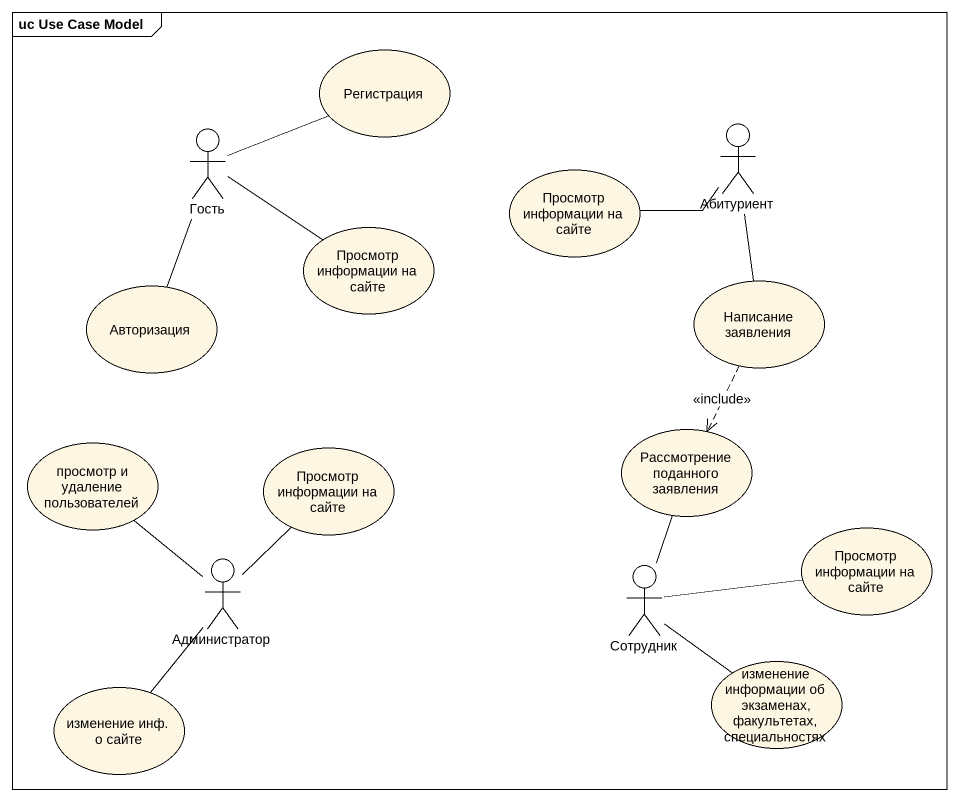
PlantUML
@startuml
mainframe uc Use Case Model
usecase Регистрация
actor Гость
actor Абитуриент
usecase "Просмотр информации на сайте" as Просмотр_информации_на_сайте
usecase "Просмотр информации на сайте" as Просмотр_информации_на_сайте_2
usecase Авторизация
usecase "Написание заявления" as Написание_заявления
usecase "просмотр и удаление пользователей" as просмотр_и_удаление
usecase "Рассмотрение поданного заявления" as Рассмотрение_поданного
usecase "Просмотр информации на сайте" as Просмотр_информации_на_сайте_3
usecase "Просмотр информации на сайте" as Просмотр_информации_на_сайте_4
actor Администратор
actor Сотрудник
usecase "изменение информации об экзаменах, факультетах, специальностях" as изменение_информации_об
usecase "изменение инф. о сайте" as изменение_инф_о_сайте
Гость -right- Регистрация
Гость -right- Просмотр_информации_на_сайте_2
Гость -- Авторизация
Абитуриент -left- Просмотр_информации_на_сайте
Абитуриент -- Написание_заявления
Написание_заявления ..> Рассмотрение_поданного : <<include>>
Администратор -up- просмотр_и_удаление
Администратор -up- Просмотр_информации_на_сайте_3
Администратор -- изменение_инф_о_сайте
Сотрудник -up- Рассмотрение_поданного
Сотрудник -right- Просмотр_информации_на_сайте_4
Сотрудник -- изменение_информации_об
@enduml
